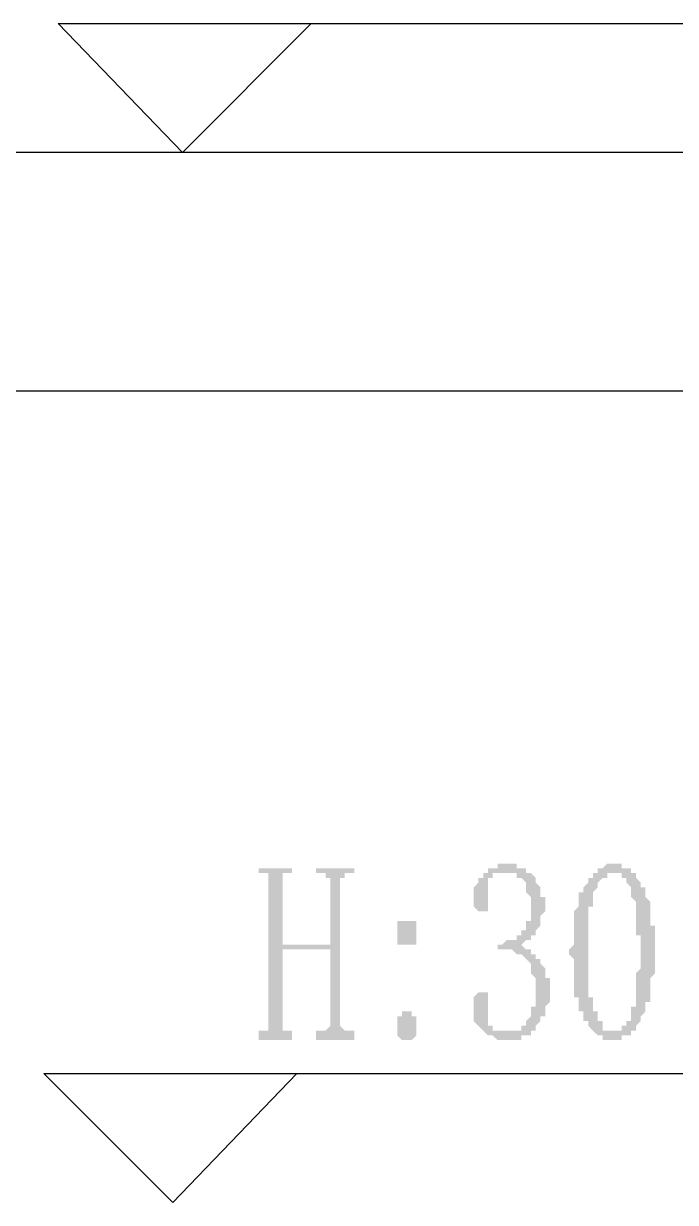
# Model space of a CAD drawing. Header units: inches. Extents: x 11 to 286, y 6 to 196.
# Drawn here: x 152.36 to 158.14, y 115.37 to 125.83 of the extents above; entities that cross this region are included whole.
import ezdxf

# ---------------------------------------------------------------- set-up
doc = ezdxf.new("R2010")
doc.units = ezdxf.units.IN
doc.header["$MEASUREMENT"] = 0
doc.layers.add('PDF_几何图形', color=7, linetype='Continuous')
doc.layers.add('PDF_实体填充', color=7, linetype='Continuous', true_color=0xffffff)

msp = doc.modelspace()

# ---------------------------------------------------------------- hatches: boundary and pattern name
at = {"layer": 'PDF_实体填充', "transparency": 33554559}
for points in [[(157.028, 117.235), (157.028, 117.193), (157.028, 117.15), (156.986, 117.108), (156.986, 117.066), (156.986, 117.023), (156.944, 117.023), (156.944, 116.981), (156.901, 116.939), (156.901, 116.896), (156.859, 116.896), (156.859, 116.854), (156.817, 116.854), (156.774, 116.854), (156.774, 116.812), (156.732, 116.812), (156.69, 116.812), (156.647, 116.812), (156.605, 116.812), (156.563, 116.812), (156.52, 116.854), (156.478, 116.854), (156.436, 116.896), (156.393, 116.939), (156.351, 116.981), (156.351, 117.023), (156.351, 117.066), (156.351, 117.108), (156.351, 117.15), (156.351, 117.193), (156.393, 117.235), (156.436, 117.235), (156.478, 117.235), (156.478, 117.193), (156.478, 117.15), (156.478, 117.108), (156.478, 117.066), (156.478, 117.023), (156.478, 116.981), (156.478, 116.939), (156.52, 116.939), (156.52, 116.896), (156.563, 116.896), (156.605, 116.896), (156.647, 116.896), (156.69, 116.896), (156.732, 116.896), (156.774, 116.896), (156.774, 116.939), (156.817, 116.939), (156.817, 116.981), (156.859, 117.023), (156.859, 117.066), (156.859, 117.108), (156.901, 117.108), (156.901, 117.15), (156.901, 117.193), (156.901, 117.235), (156.901, 117.277), (156.901, 117.32), (156.901, 117.362), (156.859, 117.404), (156.859, 117.447), (156.859, 117.489), (156.817, 117.531), (156.774, 117.574), (156.732, 117.574), (156.69, 117.616), (156.647, 117.616), (156.605, 117.616), (156.563, 117.616), (156.563, 117.658), (156.605, 117.658), (156.647, 117.701), (156.69, 117.701), (156.732, 117.701), (156.732, 117.743), (156.774, 117.743), (156.774, 117.785), (156.817, 117.785), (156.817, 117.828), (156.817, 117.87), (156.859, 117.87), (156.859, 117.912), (156.859, 117.955), (156.859, 117.997), (156.859, 118.039), (156.859, 118.082), (156.817, 118.124), (156.817, 118.166), (156.817, 118.209), (156.774, 118.251), (156.732, 118.251), (156.732, 118.293), (156.69, 118.293), (156.647, 118.293), (156.605, 118.293), (156.563, 118.293), (156.52, 118.293), (156.52, 118.251), (156.478, 118.251), (156.478, 118.209), (156.478, 118.166), (156.478, 118.124), (156.478, 118.082), (156.478, 118.039), (156.478, 117.997), (156.478, 117.955), (156.436, 117.955), (156.393, 117.955), (156.351, 117.997), (156.351, 118.039), (156.351, 118.082), (156.351, 118.124), (156.351, 118.166), (156.393, 118.209), (156.393, 118.251), (156.436, 118.251), (156.436, 118.293), (156.478, 118.293), (156.478, 118.336), (156.52, 118.336), (156.563, 118.336), (156.563, 118.378), (156.605, 118.378), (156.647, 118.378), (156.69, 118.378), (156.732, 118.378), (156.732, 118.336), (156.774, 118.336), (156.817, 118.336), (156.817, 118.293), (156.859, 118.293), (156.901, 118.251), (156.901, 118.209), (156.944, 118.166), (156.944, 118.124), (156.944, 118.082), (156.986, 118.082), (156.986, 118.039), (156.986, 117.997), (156.986, 117.955), (156.944, 117.912), (156.944, 117.87), (156.944, 117.828), (156.901, 117.785), (156.901, 117.743), (156.859, 117.743), (156.859, 117.701), (156.817, 117.701), (156.774, 117.658), (156.732, 117.658), (156.774, 117.658), (156.817, 117.616), (156.859, 117.616), (156.859, 117.574), (156.901, 117.574), (156.901, 117.531), (156.944, 117.531), (156.944, 117.489), (156.986, 117.447), (156.986, 117.404), (156.986, 117.362), (157.028, 117.362), (157.028, 117.32), (157.028, 117.277)], [(155.166, 116.939), (155.208, 116.896), (155.25, 116.896), (155.293, 116.896), (155.293, 116.812), (154.954, 116.812), (154.954, 116.896), (154.996, 116.896), (155.039, 116.896), (155.081, 116.939), (155.081, 117.616), (154.658, 117.616), (154.658, 116.939), (154.658, 116.896), (154.7, 116.896), (154.742, 116.896), (154.742, 116.812), (154.446, 116.812), (154.446, 116.896), (154.488, 116.896), (154.531, 116.896), (154.531, 116.939), (154.531, 118.209), (154.531, 118.251), (154.531, 118.293), (154.488, 118.293), (154.446, 118.293), (154.446, 118.336), (154.742, 118.336), (154.742, 118.293), (154.7, 118.293), (154.658, 118.293), (154.658, 118.251), (154.658, 118.209), (154.658, 117.658), (155.081, 117.658), (155.081, 118.209), (155.081, 118.251), (155.039, 118.251), (155.039, 118.293), (154.996, 118.293), (154.954, 118.293), (154.954, 118.336), (155.293, 118.336), (155.293, 118.293), (155.25, 118.293), (155.208, 118.293), (155.208, 118.251), (155.166, 118.251), (155.166, 118.209)]]:
    msp.add_hatch(color=7, dxfattribs=at).paths.add_polyline_path(points, flags=0)
h = msp.add_hatch(color=7, dxfattribs=at)
h.paths.add_polyline_path([(157.579, 118.293), (157.579, 118.293), (157.579, 118.293), (157.536, 118.293), (157.536, 118.293), (157.536, 118.251), (157.494, 118.251), (157.494, 118.251), (157.494, 118.251), (157.452, 118.209), (157.452, 118.209), (157.452, 118.166), (157.452, 118.166), (157.409, 118.124), (157.409, 118.124), (157.409, 118.082), (157.409, 118.082), (157.409, 118.039), (157.409, 118.039), (157.409, 118.039), (157.409, 117.997), (157.367, 117.997), (157.367, 117.955), (157.367, 117.955), (157.367, 117.912), (157.367, 117.912), (157.367, 117.87), (157.367, 117.87), (157.367, 117.828), (157.367, 117.828), (157.367, 117.785), (157.367, 117.743), (157.367, 117.743), (157.367, 117.701), (157.367, 117.701), (157.367, 117.658), (157.367, 117.616), (157.367, 117.616), (157.367, 117.616), (157.367, 117.574), (157.367, 117.531), (157.367, 117.531), (157.367, 117.489), (157.367, 117.447), (157.367, 117.447), (157.367, 117.404), (157.367, 117.404), (157.367, 117.362), (157.367, 117.32), (157.367, 117.32), (157.367, 117.277), (157.367, 117.277), (157.367, 117.235), (157.367, 117.235), (157.367, 117.193), (157.409, 117.193), (157.409, 117.15), (157.409, 117.15), (157.409, 117.15), (157.409, 117.108), (157.409, 117.108), (157.409, 117.066), (157.409, 117.066), (157.452, 117.066), (157.452, 117.023), (157.452, 116.981), (157.452, 116.981), (157.494, 116.981), (157.494, 116.939), (157.494, 116.939), (157.494, 116.896), (157.536, 116.896), (157.536, 116.896), (157.536, 116.896), (157.579, 116.896), (157.579, 116.896), (157.579, 116.896), (157.621, 116.896), (157.621, 116.896), (157.621, 116.896), (157.663, 116.896), (157.663, 116.896), (157.663, 116.939), (157.663, 116.939), (157.706, 116.939), (157.706, 116.981), (157.706, 116.981), (157.748, 116.981), (157.748, 117.023), (157.748, 117.066), (157.748, 117.066), (157.748, 117.108), (157.748, 117.108), (157.79, 117.108), (157.79, 117.15), (157.79, 117.15), (157.79, 117.193), (157.79, 117.193), (157.79, 117.235), (157.79, 117.235), (157.79, 117.277), (157.79, 117.277), (157.79, 117.32), (157.79, 117.32), (157.79, 117.362), (157.79, 117.362), (157.79, 117.404), (157.79, 117.404), (157.833, 117.447), (157.833, 117.489), (157.833, 117.489), (157.833, 117.531), (157.833, 117.574), (157.833, 117.574), (157.833, 117.616), (157.833, 117.616), (157.833, 117.658), (157.833, 117.658), (157.833, 117.701), (157.833, 117.743), (157.79, 117.743), (157.79, 117.785), (157.79, 117.785), (157.79, 117.828), (157.79, 117.87), (157.79, 117.87), (157.79, 117.912), (157.79, 117.912), (157.79, 117.955), (157.79, 117.955), (157.79, 117.997), (157.79, 117.997), (157.79, 118.039), (157.79, 118.039), (157.79, 118.039), (157.748, 118.082), (157.748, 118.082), (157.748, 118.124), (157.748, 118.124), (157.748, 118.124), (157.748, 118.166), (157.748, 118.166), (157.706, 118.209), (157.706, 118.209), (157.706, 118.251), (157.706, 118.251), (157.663, 118.251), (157.663, 118.293), (157.663, 118.293), (157.621, 118.293), (157.621, 118.293), (157.621, 118.293), (157.579, 118.293), (157.579, 118.293), (157.579, 118.293)], flags=0)
h.paths.add_polyline_path([(157.579, 116.812), (157.579, 116.812), (157.536, 116.812), (157.536, 116.812), (157.536, 116.812), (157.494, 116.812), (157.494, 116.854), (157.494, 116.854), (157.452, 116.854), (157.452, 116.854), (157.452, 116.854), (157.409, 116.896), (157.409, 116.896), (157.409, 116.896), (157.367, 116.939), (157.367, 116.939), (157.367, 116.981), (157.325, 116.981), (157.325, 117.023), (157.325, 117.023), (157.325, 117.023), (157.325, 117.066), (157.282, 117.066), (157.282, 117.066), (157.282, 117.108), (157.282, 117.108), (157.282, 117.15), (157.282, 117.15), (157.282, 117.193), (157.24, 117.193), (157.24, 117.235), (157.24, 117.235), (157.24, 117.277), (157.24, 117.277), (157.24, 117.32), (157.24, 117.32), (157.24, 117.362), (157.24, 117.362), (157.24, 117.404), (157.24, 117.404), (157.24, 117.447), (157.24, 117.489), (157.24, 117.489), (157.24, 117.531), (157.24, 117.531), (157.198, 117.574), (157.198, 117.616), (157.198, 117.616), (157.24, 117.658), (157.24, 117.658), (157.24, 117.701), (157.24, 117.743), (157.24, 117.743), (157.24, 117.785), (157.24, 117.785), (157.24, 117.828), (157.24, 117.828), (157.24, 117.87), (157.24, 117.87), (157.24, 117.912), (157.24, 117.912), (157.24, 117.955), (157.24, 117.955), (157.282, 117.997), (157.282, 117.997), (157.282, 118.039), (157.282, 118.039), (157.282, 118.082), (157.282, 118.082), (157.282, 118.124), (157.325, 118.124), (157.325, 118.124), (157.325, 118.166), (157.325, 118.166), (157.367, 118.209), (157.367, 118.209), (157.367, 118.251), (157.367, 118.251), (157.409, 118.251), (157.409, 118.293), (157.409, 118.293), (157.452, 118.293), (157.452, 118.336), (157.452, 118.336), (157.494, 118.336), (157.494, 118.336), (157.494, 118.336), (157.536, 118.378), (157.536, 118.378), (157.536, 118.378), (157.579, 118.378), (157.579, 118.378), (157.621, 118.378), (157.621, 118.378), (157.621, 118.378), (157.663, 118.378), (157.663, 118.336), (157.663, 118.336), (157.706, 118.336), (157.706, 118.336), (157.748, 118.336), (157.748, 118.293), (157.748, 118.293), (157.79, 118.293), (157.79, 118.251), (157.79, 118.251), (157.79, 118.251), (157.833, 118.209), (157.833, 118.209), (157.833, 118.166), (157.833, 118.166), (157.875, 118.166), (157.875, 118.124), (157.875, 118.124), (157.875, 118.082), (157.875, 118.082), (157.875, 118.082), (157.917, 118.039), (157.917, 118.039), (157.917, 117.997), (157.917, 117.997), (157.917, 117.955), (157.917, 117.955), (157.917, 117.912), (157.917, 117.912), (157.917, 117.87), (157.917, 117.87), (157.917, 117.828), (157.96, 117.828), (157.96, 117.785), (157.96, 117.743), (157.96, 117.743), (157.96, 117.701), (157.96, 117.701), (157.96, 117.658), (157.96, 117.616), (157.96, 117.616), (157.96, 117.616), (157.96, 117.574), (157.96, 117.531), (157.96, 117.531), (157.96, 117.489), (157.96, 117.447), (157.96, 117.447), (157.96, 117.404), (157.96, 117.404), (157.917, 117.362), (157.917, 117.32), (157.917, 117.32), (157.917, 117.277), (157.917, 117.277), (157.917, 117.235), (157.917, 117.235), (157.917, 117.193), (157.917, 117.193), (157.917, 117.15), (157.917, 117.15), (157.875, 117.15), (157.875, 117.108), (157.875, 117.108), (157.875, 117.066), (157.875, 117.066), (157.875, 117.066), (157.833, 117.023), (157.833, 117.023), (157.833, 117.023), (157.833, 116.981), (157.833, 116.981), (157.79, 116.939), (157.79, 116.939), (157.79, 116.896), (157.748, 116.896), (157.748, 116.896), (157.748, 116.854), (157.706, 116.854), (157.706, 116.854), (157.706, 116.854), (157.663, 116.854), (157.663, 116.812), (157.663, 116.812), (157.621, 116.812), (157.621, 116.812), (157.621, 116.812), (157.579, 116.812), (157.579, 116.812), (157.579, 116.812)], flags=0)
h = msp.add_hatch(color=7, dxfattribs=at)
h.paths.add_polyline_path([(155.843, 117.785), (155.843, 117.743), (155.843, 117.701), (155.843, 117.701), (155.843, 117.701), (155.843, 117.658), (155.801, 117.658), (155.801, 117.658), (155.801, 117.658), (155.758, 117.658), (155.758, 117.658), (155.716, 117.658), (155.716, 117.658), (155.716, 117.658), (155.674, 117.658), (155.674, 117.658), (155.674, 117.701), (155.674, 117.701), (155.674, 117.743), (155.674, 117.743), (155.674, 117.785), (155.674, 117.785), (155.674, 117.828), (155.674, 117.828), (155.674, 117.828), (155.674, 117.87), (155.716, 117.87), (155.716, 117.87), (155.716, 117.87), (155.758, 117.87), (155.758, 117.87), (155.758, 117.87), (155.801, 117.87), (155.801, 117.87), (155.801, 117.87), (155.843, 117.87), (155.843, 117.828), (155.843, 117.828), (155.843, 117.785), (155.843, 117.785), (155.843, 117.785), (155.843, 117.785)], flags=0)
h.paths.add_polyline_path([(155.843, 116.939), (155.843, 116.896), (155.843, 116.896), (155.843, 116.854), (155.843, 116.854), (155.843, 116.854), (155.801, 116.812), (155.801, 116.812), (155.801, 116.812), (155.758, 116.812), (155.758, 116.812), (155.716, 116.812), (155.716, 116.812), (155.716, 116.812), (155.674, 116.854), (155.674, 116.854), (155.674, 116.854), (155.674, 116.896), (155.674, 116.896), (155.674, 116.939), (155.674, 116.939), (155.674, 116.939), (155.674, 116.981), (155.674, 116.981), (155.674, 117.023), (155.674, 117.023), (155.716, 117.023), (155.716, 117.023), (155.716, 117.066), (155.758, 117.066), (155.758, 117.066), (155.758, 117.066), (155.801, 117.066), (155.801, 117.023), (155.801, 117.023), (155.843, 117.023), (155.843, 116.981), (155.843, 116.981), (155.843, 116.981), (155.843, 116.939), (155.843, 116.939), (155.843, 116.939), (155.843, 116.939)], flags=0)

# ---------------------------------------------------------------- linework, layer by layer
at = {"layer": 'PDF_几何图形'}
for p, q in [((163.886, 124.686), (145.895, 124.686)), ((161.77, 122.569), (145.895, 122.569))]:
    msp.add_line(p, q, dxfattribs=at)
for points in [[(154.912, 125.829), (153.769, 124.686), (152.668, 125.829), (162.066, 125.829)], [(154.785, 116.515), (153.684, 115.372), (152.541, 116.515), (161.981, 116.515)]]:
    msp.add_lwpolyline(points, dxfattribs=at)

doc.saveas('drawing.dxf')
